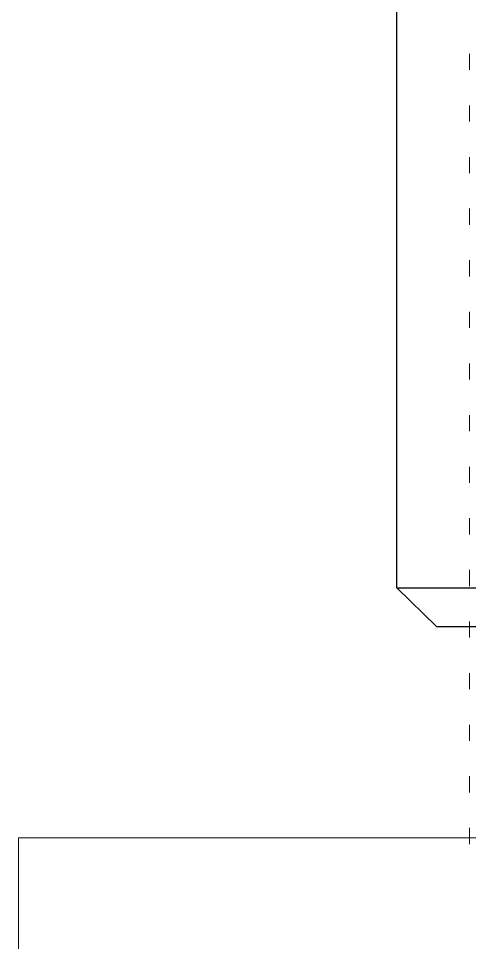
# Model space of a CAD drawing. Header units: millimetres. Extents: x 3795014 to 4300160, y 3869364 to 4016788.
# Drawn here: x 4229132.89 to 4229150.39, y 3922632.93 to 3922668.74 of the extents above; entities that cross this region are included whole.
import ezdxf

# ---------------------------------------------------------------- set-up
doc = ezdxf.new("R2010")
doc.units = ezdxf.units.MM
doc.layers.add('АРМАТУРА', color=2, linetype='Continuous')
doc.layers.add('Дополнительная', color=7, linetype='Continuous', lineweight=18)

msp = doc.modelspace()

# ---------------------------------------------------------------- linework, layer by layer
at = {"layer": 'АРМАТУРА', "color": 0, "lineweight": -3}
for p, q in [((4229147.568, 3922646.669, 0), (4229147.568, 3922669.967, 0)), ((4229147.568, 3922646.669, 0), (4229213.515, 3922646.669, 0)), ((4229147.568, 3922646.669, 0), (4229213.515, 3922646.669, 0)), ((4229147.568, 3922646.669, 0), (4229149.115, 3922645.176, 0)), ((4229149.115, 3922645.176, 0), (4229211.969, 3922645.176, 0)), ((4229149.115, 3922645.176, 0), (4229211.969, 3922645.176, 0))]:
    msp.add_line(p, q, dxfattribs=at)
at = {"layer": 'Дополнительная', "linetype": 'Continuous'}
for p, q in [((4229150.392, 3922667.369, 0), (4229150.392, 3922666.744, 0)), ((4229150.392, 3922665.369, 0), (4229150.392, 3922664.744, 0)), ((4229150.392, 3922663.369, 0), (4229150.392, 3922662.744, 0)), ((4229150.392, 3922661.369, 0), (4229150.392, 3922660.744, 0)), ((4229150.392, 3922659.369, 0), (4229150.392, 3922658.744, 0)), ((4229150.392, 3922657.369, 0), (4229150.392, 3922656.744, 0)), ((4229150.392, 3922655.369, 0), (4229150.392, 3922654.744, 0)), ((4229150.392, 3922653.369, 0), (4229150.392, 3922652.744, 0)), ((4229150.392, 3922651.369, 0), (4229150.392, 3922650.744, 0)), ((4229150.392, 3922649.369, 0), (4229150.392, 3922648.744, 0)), ((4229150.392, 3922647.369, 0), (4229150.392, 3922646.744, 0)), ((4229150.392, 3922645.369, 0), (4229150.392, 3922644.744, 0)), ((4229150.392, 3922643.369, 0), (4229150.392, 3922642.744, 0)), ((4229150.392, 3922641.369, 0), (4229150.392, 3922640.744, 0)), ((4229150.392, 3922639.369, 0), (4229150.392, 3922638.744, 0)), ((4229150.392, 3922637.369, 0), (4229150.392, 3922636.744, 0))]:
    msp.add_line(p, q, dxfattribs=at)
at = {"layer": 'Дополнительная', "ltscale": 25, "elevation": 0}
msp.add_lwpolyline([(4229132.893, 3922205.075), (4229132.893, 3922636.981), (4229228.695, 3922636.981), (4229228.695, 3922205.075)], close=True, dxfattribs=at)

doc.saveas('drawing.dxf')
